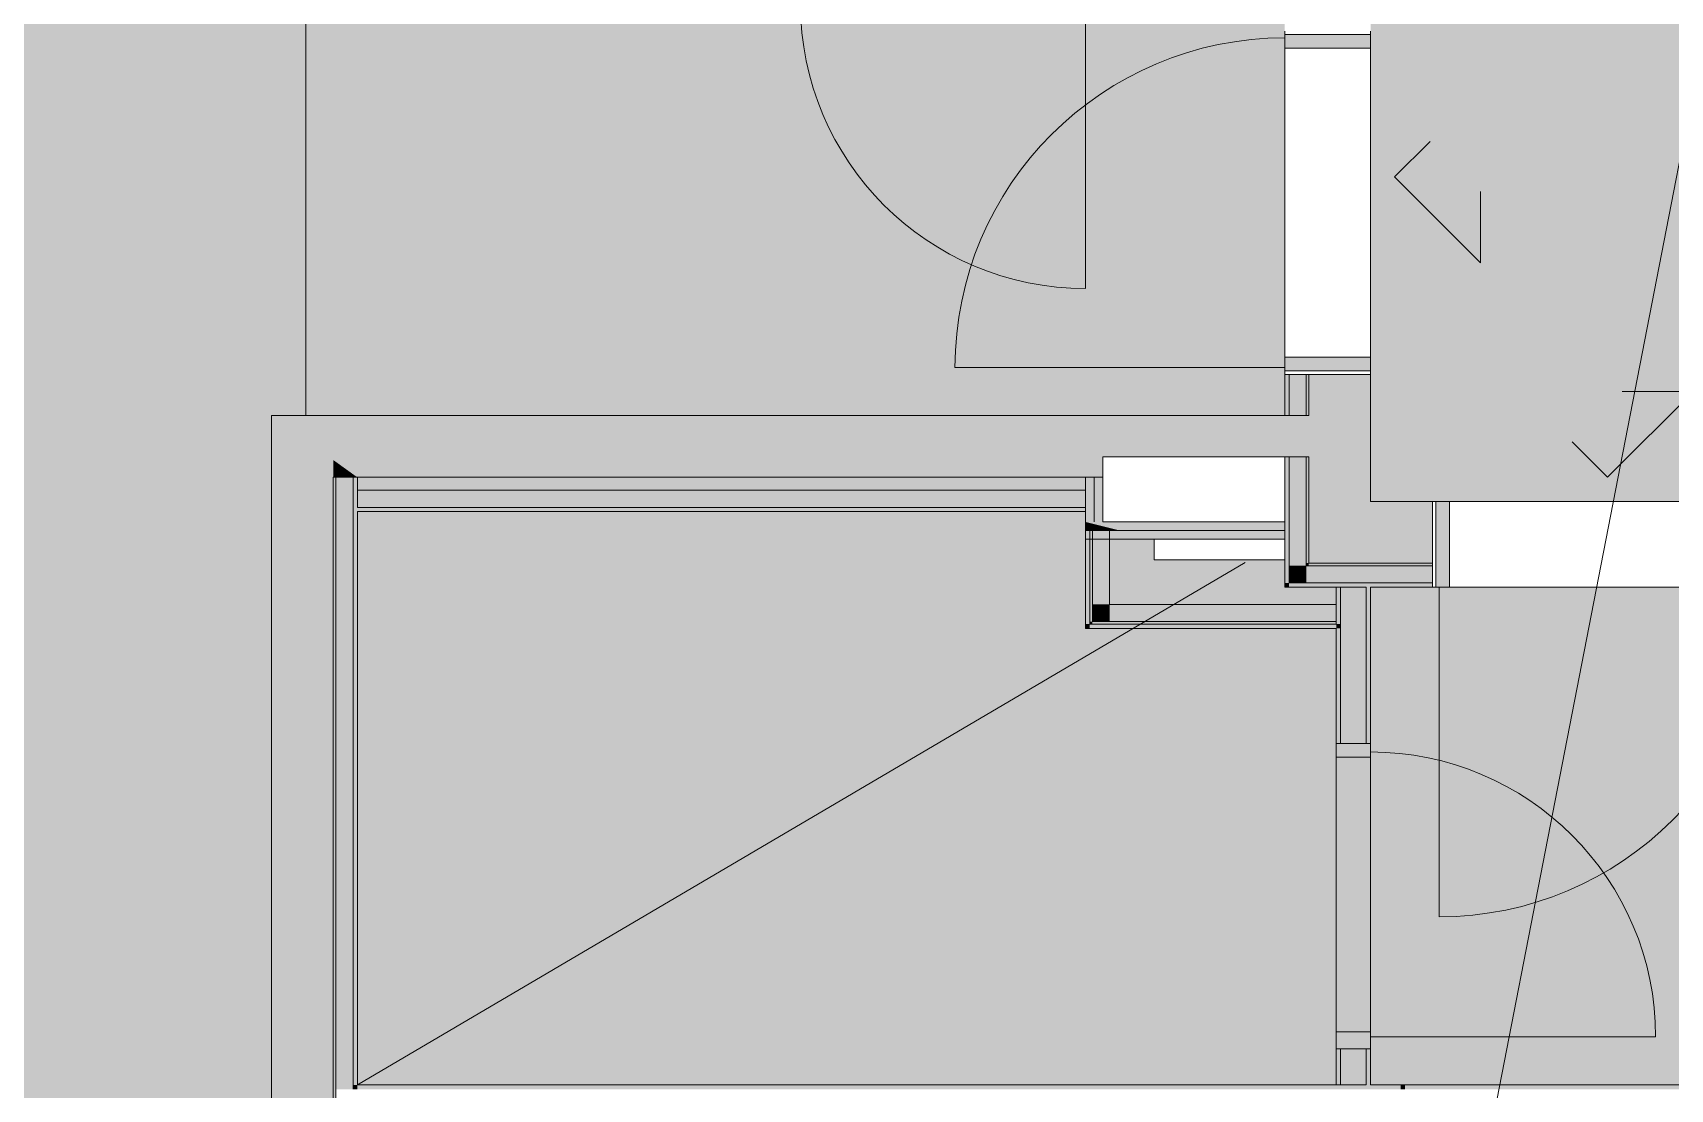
# Model space of a CAD drawing. Header units: metres. Extents: x -3.9 to 83, y -38 to 6.2.
# Drawn here: x 34.758 to 39.526, y -13.038 to -9.96 of the extents above; entities that cross this region are included whole.
import ezdxf

# ---------------------------------------------------------------- set-up
doc = ezdxf.new("R2010")
doc.units = ezdxf.units.M
doc.header["$MEASUREMENT"] = 0
doc.set_wipeout_variables(frame=1)
for name, pattern in [('Dampfsperre', [0.003, 0.0015, -0.0015]), ('Schnittlinie', [0.006, 0.003, -0.0015, 0, -0.0015]), ('Untersicht', [0.001, 0.0005, -0.0005]), ('Wipeout_Contour', [1, 0, -1])]:
    doc.linetypes.add(name, pattern=pattern)
for name, color, linetype in [('0._Erdgeschoß PP Icon_1_0', 7, 'Continuous'), ('0._Erdgeschoß PP Icon_1_120 Wand Innen tragend', 7, 'Continuous'), ('0._Erdgeschoß PP Icon_1_130 Wand Innen', 7, 'Continuous'), ('0._Erdgeschoß PP Icon_1_135 Wand Vorsatzschale', 7, 'Continuous'), ('0._Erdgeschoß PP Icon_1_170 Schachtwände', 7, 'Continuous'), ('0._Erdgeschoß PP Icon_1_230 Decke abgehaengt', 7, 'Continuous'), ('0._Erdgeschoß PP Icon_1_710 Gelände', 7, 'Continuous'), ('0._Erdgeschoß PP Icon_1_810 Raum', 7, 'Continuous'), ('0._Erdgeschoß PP Icon_1_815 Raumbegrenzung', 7, 'Continuous'), ('0._Erdgeschoß PP Icon_1_905 VP Beschriftung Übersicht.Übersicht', 7, 'Continuous')]:
    doc.layers.add(name, color=color, linetype=linetype)

msp = doc.modelspace()

# ---------------------------------------------------------------- wipeouts: each hides what was drawn before it
at = {"color": 254, "linetype": 'Wipeout_Contour', "lineweight": 0, "ltscale": 193.488375}
msp.add_wipeout([(28.2051, 3.5109), (28.2051, -37.8391), (52.5858, -37.8391), (52.5858, 3.5109)], dxfattribs=at).dxf.layer = '0._Erdgeschoß PP Icon_1_0'

# ---------------------------------------------------------------- next in the draw order: hatches: boundary and pattern name
at = {"layer": '0._Erdgeschoß PP Icon_1_120 Wand Innen tragend', "linetype": 'Continuous', "lineweight": 0, "true_color": 0xffffff}
for points in [[(38.6534, -9.9654), (38.4034, -9.9654), (38.4034, -10.0054), (38.6534, -10.0054)], [(38.4034, -10.9454), (38.6534, -10.9454), (38.6534, -10.9054), (38.4034, -10.9054)], [(38.4659, -10.9554), (38.4659, -11.0754), (38.4734, -11.0754), (38.4734, -10.9554)], [(38.4734, -11.5054), (38.4734, -11.1954), (38.4659, -11.1954), (38.4659, -11.5054)], [(35.6334, -11.2554), (35.6334, -13.0879), (35.6409, -13.0879), (35.6409, -11.2554)], [(38.8434, -11.5754), (38.8834, -11.5754), (38.8834, -11.3254), (38.8434, -11.3254)], [(38.4734, -11.5054), (38.4659, -11.5129), (38.4734, -11.5129)], [(38.4659, -11.5054), (38.4659, -11.5129), (38.4734, -11.5054)], [(38.4734, -11.5129), (38.8334, -11.5129), (38.8334, -11.5054), (38.4734, -11.5054)]]:
    msp.add_hatch(color=7, dxfattribs=at).paths.add_polyline_path(points)
at = {"layer": '0._Erdgeschoß PP Icon_1_120 Wand Innen tragend', "linetype": 'Continuous', "lineweight": 0, "true_color": 0x000000}
for points in [[(38.4034, -11.0754), (38.4159, -11.0754), (38.4159, -10.9554), (38.4034, -10.9554)], [(38.4159, -11.0754), (38.4659, -11.0754), (38.4659, -10.9554), (38.4159, -10.9554)], [(38.4734, -11.0754), (38.6534, -11.0754), (38.6534, -10.9554), (38.4734, -10.9554)], [(35.4534, -11.2554), (35.6334, -11.2554), (35.6334, -11.205), (35.4534, -11.0754)], [(35.4534, -11.0754), (35.6334, -11.205), (35.6334, -11.0754)], [(35.6334, -11.205), (35.7034, -11.2554), (37.8734, -11.2554), (37.8734, -11.0754), (35.6334, -11.0754)], [(37.8734, -11.1954), (38.4034, -11.1954), (38.4034, -11.0754), (37.8734, -11.0754)], [(38.4159, -11.1954), (38.4159, -11.0754), (38.4034, -11.0754), (38.4034, -11.1954)], [(38.4659, -11.1954), (38.4659, -11.0754), (38.4159, -11.0754), (38.4159, -11.1954)], [(38.4734, -11.1954), (38.4734, -11.0754), (38.4659, -11.0754), (38.4659, -11.1954)], [(38.6534, -11.1954), (38.6534, -11.0754), (38.4734, -11.0754), (38.4734, -11.1954)], [(38.4159, -11.5629), (38.4159, -11.1954), (38.4034, -11.1954), (38.4034, -11.5629)], [(38.4659, -11.5129), (38.4659, -11.1954), (38.4159, -11.1954), (38.4159, -11.5129)], [(38.6534, -11.3254), (38.6534, -11.1954), (38.4734, -11.1954), (38.4734, -11.3254)], [(35.6409, -11.2554), (35.6409, -11.2104), (35.6334, -11.205), (35.6334, -11.2554)], [(35.6909, -11.2554), (35.6909, -11.2464), (35.6409, -11.2104), (35.6409, -11.2554)], [(35.7034, -11.2554), (35.6909, -11.2464), (35.6909, -11.2554)], [(35.4534, -11.2554), (35.4534, -13.0954), (35.6334, -13.0954), (35.6334, -11.2554)], [(35.6409, -11.2554), (35.6409, -13.0379), (35.6909, -13.0379), (35.6909, -11.2554)], [(35.6909, -11.2554), (35.6909, -13.0254), (35.7034, -13.0254), (35.7034, -11.2554)], [(38.6534, -11.3254), (38.4734, -11.5054), (38.6534, -11.5054)], [(38.4734, -11.3254), (38.4734, -11.5054), (38.6534, -11.3254)], [(38.8334, -11.3254), (38.6534, -11.3254), (38.6534, -11.5054), (38.8334, -11.5054)], [(38.4659, -11.5129), (38.4159, -11.5629), (38.4659, -11.5629)], [(38.4159, -11.5129), (38.4159, -11.5629), (38.4659, -11.5129)], [(38.4659, -11.5629), (38.8334, -11.5629), (38.8334, -11.5129), (38.4659, -11.5129)], [(38.4159, -11.5629), (38.4034, -11.5754), (38.4159, -11.5754)], [(38.4034, -11.5629), (38.4034, -11.5754), (38.4159, -11.5629)], [(38.8334, -11.5629), (38.4159, -11.5629), (38.4159, -11.5754), (38.8334, -11.5754)], [(35.7034, -13.0254), (35.6909, -13.0379), (35.7034, -13.0379)], [(35.7034, -13.0254), (35.6909, -13.0254), (35.6909, -13.0379)], [(35.7034, -13.0254), (35.7034, -13.0379), (38.7409, -13.0379), (38.7409, -13.0254)], [(38.7409, -13.0254), (38.7409, -13.0379), (38.7534, -13.0254)], [(38.7409, -13.0379), (38.7534, -13.0379), (38.7534, -13.0254)]]:
    msp.add_hatch(color=18, dxfattribs=at).paths.add_polyline_path(points)
at = {"layer": '0._Erdgeschoß PP Icon_1_130 Wand Innen', "linetype": 'Continuous', "lineweight": 0, "true_color": 0x000000}
for points in [[(38.5659, -11.6829), (38.5659, -11.5754), (38.5534, -11.5754), (38.5534, -11.6829)], [(38.6409, -11.5754), (38.5659, -11.5754), (38.5659, -12.0304), (38.6409, -12.0304)], [(38.6409, -11.5754), (38.6409, -12.0304), (38.6534, -12.0304), (38.6534, -11.5754)], [(38.5534, -11.6954), (38.5534, -12.0304), (38.5659, -12.0304), (38.5659, -11.6954)], [(38.5534, -13.0254), (38.5659, -13.0254), (38.5659, -12.9204), (38.5534, -12.9204)], [(38.5659, -12.9204), (38.5659, -13.0254), (38.6409, -13.0254), (38.6409, -12.9204)], [(38.6409, -12.9204), (38.6409, -13.0254), (38.6534, -13.0254), (38.6534, -12.9204)], [(38.7534, -13.0254), (38.7534, -13.0379), (40.3934, -13.0379), (40.3934, -13.0254)]]:
    msp.add_hatch(color=18, dxfattribs=at).paths.add_polyline_path(points)
at = {"layer": '0._Erdgeschoß PP Icon_1_130 Wand Innen', "linetype": 'Continuous', "lineweight": 13, "true_color": 0xe8e2dc}
msp.add_hatch(color=254, dxfattribs=at).paths.add_polyline_path([(38.6534, -12.9204), (38.6534, -12.0304), (38.5534, -12.0304), (38.5534, -12.9204)])
at = {"layer": '0._Erdgeschoß PP Icon_1_130 Wand Innen', "linetype": 'Continuous', "lineweight": 0, "true_color": 0xffffff}
for points in [[(38.5534, -12.0304), (38.5534, -12.0704), (38.6534, -12.0704), (38.6534, -12.0304)], [(38.6534, -12.9204), (38.6534, -12.8704), (38.5534, -12.8704), (38.5534, -12.9204)]]:
    msp.add_hatch(color=7, dxfattribs=at).paths.add_polyline_path(points)
at = {"layer": '0._Erdgeschoß PP Icon_1_135 Wand Vorsatzschale', "linetype": 'Continuous', "lineweight": 0, "true_color": 0x000000}
for points in [[(37.8234, -11.2554), (35.7034, -11.2554), (35.7034, -11.2929), (37.8234, -11.2929)], [(35.7034, -11.3429), (37.8234, -11.3429), (37.8234, -11.2929), (35.7034, -11.2929)], [(35.7034, -11.3554), (37.8234, -11.3554), (37.8234, -11.3429), (35.7034, -11.3429)], [(37.8359, -11.6829), (37.8359, -11.4104), (37.8234, -11.4104), (37.8234, -11.6829)], [(37.8434, -11.6754), (37.8434, -11.4104), (37.8359, -11.4104), (37.8359, -11.6754)], [(37.8434, -11.4104), (37.8434, -11.6254), (37.8934, -11.6254), (37.8934, -11.4104)], [(38.0234, -11.4954), (38.0234, -11.4354), (37.8934, -11.4354), (37.8934, -11.4954)], [(37.8934, -11.4954), (37.8934, -11.6254), (38.0234, -11.4954)], [(38.0234, -11.4954), (37.8934, -11.6254), (38.0234, -11.6254)], [(38.0234, -11.6254), (38.4034, -11.6254), (38.4034, -11.4954), (38.0234, -11.4954)], [(38.4034, -11.6254), (38.5534, -11.6254), (38.5534, -11.5754), (38.4034, -11.5754)], [(37.8934, -11.6254), (37.8434, -11.6254), (37.8434, -11.6754)], [(37.8934, -11.6254), (37.8434, -11.6754), (37.8934, -11.6754)], [(37.8934, -11.6754), (38.4034, -11.6754), (38.4034, -11.6254), (37.8934, -11.6254)], [(38.4034, -11.6754), (38.5534, -11.6754), (38.5534, -11.6254), (38.4034, -11.6254)], [(37.8359, -11.6754), (37.8359, -11.6829), (37.8434, -11.6754)], [(37.8359, -11.6829), (37.8434, -11.6829), (37.8434, -11.6754)], [(37.8434, -11.6754), (37.8434, -11.6829), (38.4034, -11.6829), (38.4034, -11.6754)], [(38.4034, -11.6829), (38.5534, -11.6829), (38.5534, -11.6754), (38.4034, -11.6754)], [(37.8234, -11.6829), (37.8234, -11.6954), (37.8359, -11.6829)], [(37.8359, -11.6829), (37.8234, -11.6954), (37.8359, -11.6954)], [(37.8359, -11.6954), (38.4034, -11.6954), (38.4034, -11.6829), (37.8359, -11.6829)], [(38.4034, -11.6954), (38.5534, -11.6954), (38.5534, -11.6829), (38.4034, -11.6829)], [(38.5659, -11.6954), (38.5659, -11.6829), (38.5534, -11.6829), (38.5534, -11.6954)]]:
    msp.add_hatch(color=18, dxfattribs=at).paths.add_polyline_path(points)
at = {"layer": '0._Erdgeschoß PP Icon_1_170 Schachtwände', "linetype": 'Continuous', "lineweight": 0, "true_color": 0x000000}
for points in [[(37.8234, -11.2554), (37.8234, -11.3854), (37.8484, -11.3854), (37.8484, -11.2554)], [(37.8484, -11.2554), (37.8484, -11.3854), (37.8734, -11.3854), (37.8734, -11.2554)], [(37.8359, -11.3885), (37.8234, -11.3854), (37.8234, -11.4104), (37.8359, -11.4104)], [(37.9234, -11.4104), (38.4034, -11.4104), (38.4034, -11.3854), (37.8234, -11.3854)], [(37.8434, -11.4104), (37.8434, -11.3904), (37.8359, -11.3885), (37.8359, -11.4104)], [(37.8934, -11.4104), (37.8934, -11.4029), (37.8434, -11.3904), (37.8434, -11.4104)], [(37.9234, -11.4104), (37.8934, -11.4029), (37.8934, -11.4104)], [(37.8934, -11.4104), (37.8934, -11.4354), (38.0234, -11.4354), (37.9234, -11.4104)], [(38.0234, -11.4354), (38.4034, -11.4354), (38.4034, -11.4104), (37.9234, -11.4104)]]:
    msp.add_hatch(color=18, dxfattribs=at).paths.add_polyline_path(points)
at = {"layer": '0._Erdgeschoß PP Icon_1_810 Raum', "linetype": 'Continuous', "lineweight": 0, "true_color": 0x191919}
msp.add_hatch(color=250, dxfattribs=at).paths.add_polyline_path([(46.9584, -15.2354), (46.9584, -8.7754), (46.9584, -5.6604), (45.2034, -5.6604), (45.2034, -8.0254), (45.4534, -8.0254), (45.4534, -8.7754), (45.2034, -8.7754), (42.7434, -8.7754), (42.7434, -8.5954), (42.7434, -8.5879), (42.5834, -8.5879), (42.5834, -8.5654), (40.9034, -8.5654), (40.9034, -8.5879), (40.7434, -8.5879), (40.7434, -8.7754), (40.1134, -8.7754), (38.6534, -8.7754), (38.6534, -9.6854), (38.6534, -11.0754), (38.6534, -11.3254), (40.3584, -11.3254), (40.3584, -9.9854), (44.6234, -9.9854), (44.6234, -11.3254), (45.1284, -11.3254), (45.5784, -11.3254), (45.6284, -11.3254), (45.6284, -13.2354), (45.3784, -13.2354), (45.3784, -17.2404), (46.9584, -17.2404)])
at = {"layer": '0._Erdgeschoß PP Icon_1_810 Raum', "linetype": 'Continuous', "lineweight": 13, "true_color": 0xf9f8f6}
for points in [[(35.4534, -13.2754), (35.4534, -11.0754), (35.5534, -11.0754), (35.5534, -9.8754), (35.0734, -9.8754), (35.0734, -9.1554), (34.7534, -9.1554), (34.7534, -8.7754), (34.7534, -8.5054), (32.1502, -8.5054), (32.1822, -17.2404), (35.4534, -17.2404)], [(35.5534, -9.8754), (35.5534, -11.0754), (37.8734, -11.0754), (38.4034, -11.0754), (38.4034, -9.8754), (38.1634, -9.8754), (36.6134, -9.8754)]]:
    msp.add_hatch(color=7, dxfattribs=at).paths.add_polyline_path(points)
at = {"layer": '0._Erdgeschoß PP Icon_1_810 Raum', "linetype": 'Continuous', "lineweight": 13, "true_color": 0xe8e2dc}
for points in [[(35.7034, -11.3554), (35.7034, -13.0254), (38.5534, -13.0254), (38.5534, -11.6954), (38.4034, -11.6954), (37.8234, -11.6954), (37.8234, -11.3854), (37.8234, -11.3554)], [(38.6534, -11.5754), (38.6534, -13.0254), (38.7534, -13.0254), (41.3234, -13.0254), (41.3234, -12.2254), (41.3234, -11.5754)]]:
    msp.add_hatch(color=254, dxfattribs=at).paths.add_polyline_path(points)
at = {"layer": '0._Erdgeschoß PP Icon_1_905 VP Beschriftung Übersicht.Übersicht', "linetype": 'Continuous', "lineweight": 0, "true_color": 0x000000}
for points in [[(38.9734, -10.6304), (38.9734, -10.1304), (38.7234, -10.3804)], [(39.5934, -11.0054), (39.0934, -11.0054), (39.3434, -11.2554)]]:
    msp.add_hatch(color=18, dxfattribs=at).paths.add_polyline_path(points)

# ---------------------------------------------------------------- next in the draw order: linework, layer by layer
at = {"layer": '0._Erdgeschoß PP Icon_1_120 Wand Innen tragend', "color": 7, "linetype": 'Dampfsperre', "lineweight": 13, "ltscale": 1000}
for p, q in [((38.4034, -9.9554), (38.4034, -10.9554)), ((38.6534, -9.9554), (38.6534, -10.9554)), ((39.8334, -11.3254), (38.8334, -11.3254)), ((39.8334, -11.5754), (38.8334, -11.5754))]:
    msp.add_line(p, q, dxfattribs=at)
at = {"layer": '0._Erdgeschoß PP Icon_1_120 Wand Innen tragend', "color": 8, "linetype": 'Continuous', "lineweight": 13, "ltscale": 1000}
for p, q in [((38.4034, -10.0054), (38.4034, -9.9654)), ((38.4034, -9.9654), (38.6534, -9.9654)), ((38.6534, -10.0054), (38.4034, -10.0054)), ((38.6534, -9.9654), (38.6534, -10.0054)), ((38.4034, -10.9454), (38.4034, -10.9054)), ((38.4034, -10.9054), (38.6534, -10.9054)), ((38.6534, -10.9054), (38.6534, -10.9454)), ((38.6534, -10.9454), (38.4034, -10.9454)), ((38.8834, -11.3254), (38.8434, -11.3254)), ((38.8434, -11.3254), (38.8434, -11.5754)), ((38.8834, -11.5754), (38.8834, -11.3254)), ((38.8434, -11.5754), (38.8834, -11.5754))]:
    msp.add_line(p, q, dxfattribs=at)
at = {"layer": '0._Erdgeschoß PP Icon_1_120 Wand Innen tragend', "color": 8, "linetype": 'Continuous', "lineweight": 0, "ltscale": 1000}
for p, q in [((38.4034, -10.9354), (37.4434, -10.9354)), ((38.8534, -11.5754), (38.8534, -12.5354))]:
    msp.add_line(p, q, dxfattribs=at)
at = {"layer": '0._Erdgeschoß PP Icon_1_120 Wand Innen tragend', "color": 7, "linetype": 'Continuous', "lineweight": 13, "ltscale": 1000}
for p, q in [((38.4034, -10.9554), (38.4159, -10.9554)), ((38.4034, -10.9554), (38.4159, -10.9554)), ((38.4034, -10.9554), (38.4159, -10.9554)), ((38.4159, -10.9554), (38.4159, -11.0754)), ((38.4159, -10.9554), (38.4659, -10.9554)), ((38.4159, -10.9554), (38.4659, -10.9554)), ((38.4159, -10.9554), (38.4659, -10.9554)), ((38.4659, -10.9554), (38.4659, -11.0754)), ((38.4659, -10.9554), (38.4734, -10.9554)), ((38.4659, -10.9554), (38.4734, -10.9554)), ((38.4659, -10.9554), (38.4734, -10.9554)), ((38.4159, -11.1954), (38.4159, -11.5129)), ((38.4659, -11.1954), (38.4659, -11.5054)), ((35.6409, -13.0879), (35.6409, -11.2554)), ((35.6909, -13.0379), (35.6909, -11.2554)), ((38.4159, -11.5129), (38.4159, -11.5629)), ((38.4659, -11.5054), (38.4659, -11.5129)), ((38.4659, -11.5129), (38.4734, -11.5129)), ((38.4659, -11.5129), (38.4734, -11.5129)), ((38.4734, -11.5129), (38.8334, -11.5129)), ((38.8334, -11.5054), (38.8334, -11.5129)), ((38.8334, -11.5054), (38.8334, -11.5129)), ((38.8334, -11.5054), (38.8334, -11.5129)), ((38.8334, -11.5129), (38.8334, -11.5629)), ((38.8334, -11.5129), (38.8334, -11.5629)), ((38.8334, -11.5129), (38.8334, -11.5629)), ((38.4159, -11.5629), (38.4659, -11.5629)), ((38.4159, -11.5629), (38.4659, -11.5629)), ((38.4659, -11.5629), (38.8334, -11.5629)), ((38.8334, -11.5629), (38.8334, -11.5754)), ((38.8334, -11.5629), (38.8334, -11.5754)), ((38.8334, -11.5629), (38.8334, -11.5754))]:
    msp.add_line(p, q, dxfattribs=at)
at = {"layer": '0._Erdgeschoß PP Icon_1_120 Wand Innen tragend', "color": 7, "linetype": 'Continuous', "lineweight": 18, "ltscale": 1000}
for p, q in [((38.4734, -10.9554), (38.4734, -11.0754)), ((38.4734, -10.9554), (38.6534, -10.9554)), ((38.4734, -10.9554), (38.6534, -10.9554)), ((38.4734, -10.9554), (38.6534, -10.9554)), ((38.4159, -11.0754), (38.4034, -11.0754)), ((38.4159, -11.0754), (38.4034, -11.0754)), ((38.4659, -11.0754), (38.4159, -11.0754)), ((38.4659, -11.0754), (38.4159, -11.0754)), ((38.4734, -11.0754), (38.4659, -11.0754)), ((38.4734, -11.0754), (38.4659, -11.0754)), ((38.4034, -11.1954), (38.4159, -11.1954)), ((38.4034, -11.1954), (38.4159, -11.1954)), ((38.4159, -11.1954), (38.4659, -11.1954)), ((38.4159, -11.1954), (38.4659, -11.1954)), ((38.4659, -11.1954), (38.4734, -11.1954)), ((38.4659, -11.1954), (38.4734, -11.1954)), ((38.4734, -11.1954), (38.4734, -11.3254)), ((35.6334, -11.2554), (35.6409, -11.2554)), ((35.6334, -11.2554), (35.6409, -11.2554)), ((35.6334, -13.0954), (35.6334, -11.2554)), ((35.6409, -11.2554), (35.6909, -11.2554)), ((35.6409, -11.2554), (35.6909, -11.2554)), ((35.6909, -11.2554), (35.7034, -11.2554)), ((35.6909, -11.2554), (35.7034, -11.2554)), ((38.4734, -11.3254), (38.4734, -11.5054)), ((38.8334, -11.3254), (38.8334, -11.5054)), ((38.8334, -11.3254), (38.8334, -11.5054)), ((38.8334, -11.3254), (38.8334, -11.5054)), ((38.4734, -11.5054), (38.6534, -11.5054)), ((38.4734, -11.5054), (38.6534, -11.5054)), ((38.6534, -11.5054), (38.8334, -11.5054))]:
    msp.add_line(p, q, dxfattribs=at)
at = {"layer": '0._Erdgeschoß PP Icon_1_120 Wand Innen tragend', "color": 7, "linetype": 'Continuous', "lineweight": 13, "ltscale": 1000, "flags": 128}
for points in [[(38.4034, -10.9554), (38.4034, -11.0754)], [(38.4034, -11.1954), (38.4034, -11.5754)], [(35.7034, -11.3429), (35.7034, -11.2554)], [(35.7034, -13.0254), (35.7034, -11.3554)], [(38.4034, -11.5754), (38.4159, -11.5754)], [(38.4159, -11.5754), (38.5534, -11.5754)], [(38.5659, -11.5754), (38.6409, -11.5754)], [(38.6534, -11.5754), (38.8334, -11.5754)], [(38.5534, -13.0254), (35.7034, -13.0254)], [(38.6409, -13.0254), (38.5659, -13.0254)], [(38.7409, -13.0254), (38.6534, -13.0254)], [(38.7534, -13.0254), (38.7409, -13.0254)]]:
    msp.add_lwpolyline(points, dxfattribs=at)
at = {"layer": '0._Erdgeschoß PP Icon_1_120 Wand Innen tragend', "color": 7, "linetype": 'Continuous', "lineweight": 18, "ltscale": 1000, "flags": 128}
for points in [[(38.6534, -11.0754), (38.6534, -10.9554)], [(35.4534, -11.0754), (35.4534, -11.2554)], [(37.8734, -11.0754), (35.4534, -11.0754)], [(38.4034, -11.0754), (37.8734, -11.0754)], [(38.6534, -11.3254), (38.6534, -11.0754)], [(37.8734, -11.2554), (37.8734, -11.1954)], [(37.8734, -11.1954), (38.4034, -11.1954)], [(35.4534, -11.2554), (35.4534, -13.2754)], [(35.7034, -11.2554), (37.8734, -11.2554)], [(38.8334, -11.3254), (38.6534, -11.3254)]]:
    msp.add_lwpolyline(points, dxfattribs=at)
at = {"layer": '0._Erdgeschoß PP Icon_1_120 Wand Innen tragend', "color": 8, "linetype": 'Continuous', "lineweight": 0, "ltscale": 1000}
for centre, start, end in [((38.4034, -10.9354), 90, 180), ((38.8534, -11.5754), 270, 0)]:
    msp.add_arc(centre, 0.96, start, end, dxfattribs=at)
at = {"layer": '0._Erdgeschoß PP Icon_1_130 Wand Innen', "color": 8, "linetype": 'Continuous', "lineweight": 0, "ltscale": 1000}
for p, q in [((37.8234, -9.8754), (37.8234, -10.7054)), ((38.6534, -12.8854), (39.4834, -12.8854))]:
    msp.add_line(p, q, dxfattribs=at)
at = {"layer": '0._Erdgeschoß PP Icon_1_130 Wand Innen', "color": 7, "linetype": 'Continuous', "lineweight": 18, "ltscale": 1000}
for p, q in [((38.5659, -11.5754), (38.5659, -11.6829)), ((38.6409, -12.0304), (38.6409, -11.5754)), ((38.5659, -11.6954), (38.5659, -11.6829)), ((38.5659, -11.6954), (38.5659, -11.6829)), ((38.5659, -11.6954), (38.5659, -12.0304)), ((38.5659, -12.0304), (38.5534, -12.0304)), ((38.5659, -12.0304), (38.5534, -12.0304)), ((38.5659, -12.0304), (38.5534, -12.0304)), ((38.6409, -12.0304), (38.5659, -12.0304)), ((38.6409, -12.0304), (38.5659, -12.0304)), ((38.6409, -12.0304), (38.5659, -12.0304)), ((38.6534, -12.0304), (38.6409, -12.0304)), ((38.6534, -12.0304), (38.6409, -12.0304)), ((38.6534, -12.0304), (38.6409, -12.0304)), ((38.5659, -12.9204), (38.5534, -12.9204)), ((38.5659, -12.9204), (38.5534, -12.9204)), ((38.5659, -12.9204), (38.5534, -12.9204)), ((38.5659, -12.9204), (38.5659, -13.0254)), ((38.6409, -12.9204), (38.5659, -12.9204)), ((38.6409, -12.9204), (38.5659, -12.9204)), ((38.6409, -12.9204), (38.5659, -12.9204)), ((38.6409, -13.0254), (38.6409, -12.9204)), ((38.6534, -12.9204), (38.6409, -12.9204)), ((38.6534, -12.9204), (38.6409, -12.9204)), ((38.6534, -12.9204), (38.6409, -12.9204))]:
    msp.add_line(p, q, dxfattribs=at)
at = {"layer": '0._Erdgeschoß PP Icon_1_130 Wand Innen', "color": 7, "linetype": 'Schnittlinie', "lineweight": 13, "ltscale": 1000}
for p, q in [((38.5534, -12.0304), (38.5534, -12.9204)), ((38.6534, -12.0304), (38.6534, -12.9204))]:
    msp.add_line(p, q, dxfattribs=at)
at = {"layer": '0._Erdgeschoß PP Icon_1_130 Wand Innen', "color": 8, "linetype": 'Continuous', "lineweight": 13, "ltscale": 1000}
for p, q in [((38.5534, -12.0304), (38.5534, -12.0704)), ((38.6534, -12.0304), (38.5534, -12.0304)), ((38.6534, -12.0704), (38.6534, -12.0304)), ((38.5534, -12.0704), (38.6534, -12.0704)), ((38.6534, -12.8704), (38.5534, -12.8704)), ((38.5534, -12.8704), (38.5534, -12.9204)), ((38.6534, -12.9204), (38.6534, -12.8704)), ((38.5534, -12.9204), (38.6534, -12.9204))]:
    msp.add_line(p, q, dxfattribs=at)
at = {"layer": '0._Erdgeschoß PP Icon_1_130 Wand Innen', "color": 7, "linetype": 'Continuous', "lineweight": 18, "ltscale": 1000, "flags": 128}
for points in [[(38.5534, -11.5754), (38.5534, -11.6829)], [(38.6409, -11.5754), (38.5659, -11.5754)], [(38.6534, -12.0304), (38.6534, -11.5754)], [(38.5534, -11.6954), (38.5534, -12.0304)], [(38.5534, -12.9204), (38.5534, -13.0254)], [(38.6534, -13.0254), (38.6534, -12.9204)], [(38.5659, -13.0254), (38.6409, -13.0254)], [(40.3934, -13.0254), (38.7534, -13.0254)]]:
    msp.add_lwpolyline(points, dxfattribs=at)
at = {"layer": '0._Erdgeschoß PP Icon_1_130 Wand Innen', "color": 8, "linetype": 'Continuous', "lineweight": 0, "ltscale": 1000}
for centre, start, end in [((37.8234, -9.8754), 180, 270), ((38.6534, -12.8854), 0, 90)]:
    msp.add_arc(centre, 0.83, start, end, dxfattribs=at)
at = {"layer": '0._Erdgeschoß PP Icon_1_135 Wand Vorsatzschale', "color": 7, "linetype": 'Continuous', "lineweight": 18, "ltscale": 1000}
for p, q in [((37.8234, -11.2929), (35.7034, -11.2929)), ((35.7034, -11.3429), (37.8234, -11.3429)), ((37.8359, -11.4104), (37.8234, -11.4104)), ((37.8359, -11.4104), (37.8234, -11.4104)), ((37.8434, -11.4104), (37.8359, -11.4104)), ((37.8434, -11.4104), (37.8359, -11.4104)), ((37.8359, -11.4104), (37.8359, -11.6754)), ((37.8934, -11.4104), (37.8434, -11.4104)), ((37.8934, -11.4104), (37.8434, -11.4104)), ((37.8434, -11.4104), (37.8434, -11.6254)), ((37.9234, -11.4104), (37.8934, -11.4104)), ((37.8934, -11.4104), (37.8934, -11.4354)), ((37.8934, -11.4104), (37.8934, -11.4354)), ((38.0234, -11.4354), (37.8934, -11.4354)), ((38.0234, -11.4354), (37.8934, -11.4354)), ((37.8934, -11.4354), (37.8934, -11.4954)), ((37.8934, -11.4954), (37.8934, -11.6254)), ((37.8934, -11.4954), (37.8934, -11.6254)), ((37.8434, -11.6254), (37.8434, -11.6754)), ((37.8434, -11.6254), (37.8434, -11.6754)), ((37.8934, -11.6254), (38.0234, -11.6254)), ((38.0234, -11.6254), (38.4034, -11.6254)), ((38.4034, -11.6254), (38.5534, -11.6254)), ((37.8359, -11.6754), (37.8359, -11.6829)), ((37.8359, -11.6754), (37.8359, -11.6829)), ((37.8434, -11.6754), (37.8934, -11.6754)), ((37.8934, -11.6754), (38.4034, -11.6754)), ((38.4034, -11.6754), (38.5534, -11.6754)), ((37.8359, -11.6829), (37.8434, -11.6829)), ((37.8434, -11.6829), (38.4034, -11.6829)), ((38.4034, -11.6829), (38.5534, -11.6829))]:
    msp.add_line(p, q, dxfattribs=at)
at = {"layer": '0._Erdgeschoß PP Icon_1_135 Wand Vorsatzschale', "color": 7, "linetype": 'Continuous', "lineweight": 18, "ltscale": 1000, "flags": 128}
for points in [[(37.8234, -11.2554), (35.7034, -11.2554)], [(35.7034, -11.2554), (35.7034, -11.3429)], [(37.8234, -11.3554), (37.8234, -11.2554)], [(35.7034, -11.3554), (37.8234, -11.3554)], [(37.8234, -11.3854), (37.8234, -11.4104)], [(37.8234, -11.4104), (37.8234, -11.6829)], [(38.0234, -11.4954), (38.0234, -11.4354)], [(38.4034, -11.4954), (38.0234, -11.4954)], [(38.4034, -11.5754), (38.4034, -11.4954)], [(38.5534, -11.5754), (38.4034, -11.5754)], [(38.5534, -11.6254), (38.5534, -11.5754)], [(37.8234, -11.6954), (37.8234, -11.6829)], [(37.8234, -11.6954), (38.4034, -11.6954)], [(38.4034, -11.6954), (38.5534, -11.6954)]]:
    msp.add_lwpolyline(points, dxfattribs=at)
at = {"layer": '0._Erdgeschoß PP Icon_1_170 Schachtwände', "color": 7, "linetype": 'Continuous', "lineweight": 18, "ltscale": 1000}
for p, q in [((37.8484, -11.2554), (37.8484, -11.3854)), ((37.9234, -11.4104), (38.4034, -11.4104))]:
    msp.add_line(p, q, dxfattribs=at)
at = {"layer": '0._Erdgeschoß PP Icon_1_170 Schachtwände', "color": 7, "linetype": 'Continuous', "lineweight": 18, "ltscale": 1000, "flags": 128}
for points in [[(37.8734, -11.2554), (37.8234, -11.2554)], [(37.8234, -11.2554), (37.8234, -11.3854)], [(37.8734, -11.3854), (37.8734, -11.2554)], [(38.4034, -11.3854), (37.8734, -11.3854)], [(38.4034, -11.4104), (38.4034, -11.3854)], [(38.0234, -11.4354), (38.4034, -11.4354)], [(38.4034, -11.4354), (38.4034, -11.4104)]]:
    msp.add_lwpolyline(points, dxfattribs=at)
at = {"layer": '0._Erdgeschoß PP Icon_1_230 Decke abgehaengt', "color": 8, "linetype": 'Schnittlinie', "lineweight": 13, "ltscale": 1000}
msp.add_line((35.7034, -13.0254), (38.4034, -11.4354), dxfattribs=at)
at = {"layer": '0._Erdgeschoß PP Icon_1_230 Decke abgehaengt', "color": 8, "linetype": 'Schnittlinie', "lineweight": 13, "ltscale": 1000, "flags": 128}
msp.add_lwpolyline([(35.7034, -11.3554), (35.7034, -13.0254), (38.6534, -13.0254), (38.6534, -11.5754), (38.4034, -11.5754), (38.4034, -11.4354), (37.8234, -11.4354), (37.8234, -11.3554)], close=True, dxfattribs=at)
at = {"layer": '0._Erdgeschoß PP Icon_1_710 Gelände', "color": 83, "linetype": 'Continuous', "lineweight": 13, "ltscale": 1000, "true_color": 0x89cd89}
msp.add_line((38.447, -16.0206), (41.066, -2.5506), dxfattribs=at)
at = {"layer": '0._Erdgeschoß PP Icon_1_815 Raumbegrenzung', "color": 8, "linetype": 'Schnittlinie', "lineweight": 13, "ltscale": 1000}
msp.add_line((35.5534, -11.0754), (35.5534, -9.8754), dxfattribs=at)
at = {"layer": '0._Erdgeschoß PP Icon_1_905 VP Beschriftung Übersicht.Übersicht', "color": 7, "linetype": 'Untersicht', "lineweight": 13, "ltscale": 1000, "flags": 128}
for points in [[(38.9734, -10.6304), (38.7234, -10.3804), (38.9734, -10.1304)], [(39.5934, -11.0054), (39.3434, -11.2554), (39.0934, -11.0054)]]:
    msp.add_lwpolyline(points, close=True, dxfattribs=at)

doc.saveas('drawing.dxf')
